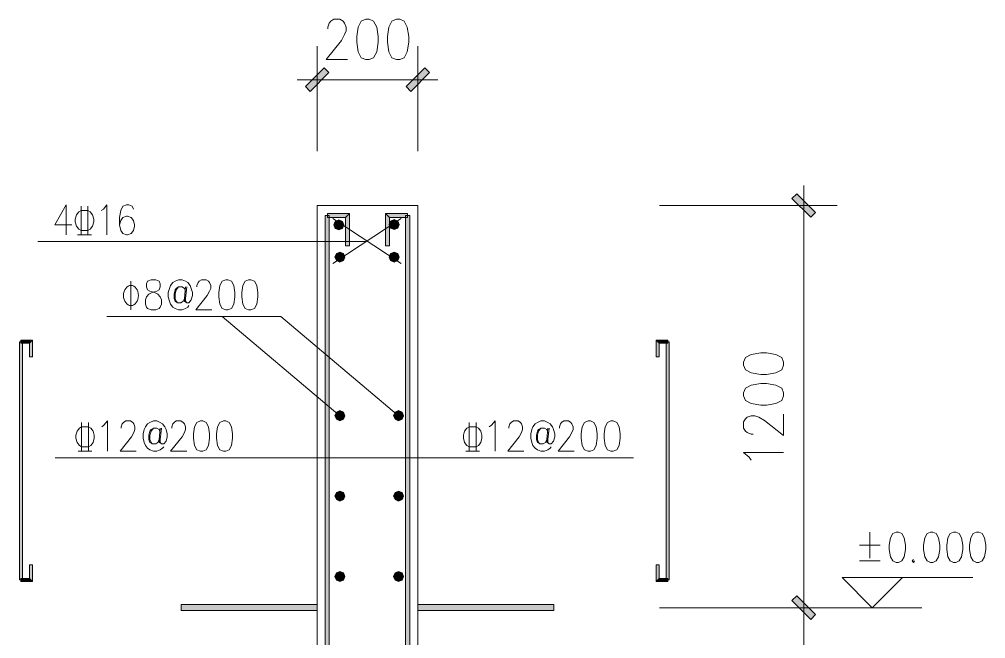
# Model space of a CAD drawing. Header units: millimetres. Extents: x -30643 to 86172, y -19411 to 63186.
# Drawn here: x 17296 to 31487, y -36 to 9050 of the extents above; entities that cross this region are included whole.
import ezdxf

# ---------------------------------------------------------------- set-up
doc = ezdxf.new("R2010")
doc.units = ezdxf.units.MM

msp = doc.modelspace()

# ---------------------------------------------------------------- hatches: boundary and pattern name
h = msp.add_hatch(color=0)
h.dxf.hatch_style = 2
h.paths.add_polyline_path([(21568, 7992), (21499, 8062), (21774, 8337), (21843, 8268)])
h = msp.add_hatch(color=0)
h.dxf.hatch_style = 2
h.paths.add_polyline_path([(23249, 8337), (23318, 8268), (23043, 7992), (22974, 8062)])
h = msp.add_hatch(color=0)
h.dxf.hatch_style = 2
h.paths.add_polyline_path([(28987, 6215), (28918, 6146), (28642, 6421), (28712, 6491)])
h = msp.add_hatch(color=0)
h.dxf.hatch_style = 2
h.paths.add_polyline_path([(21789, 6171), (21848, 6171), (21848, -6469), (21789, -6469)])
h = msp.add_hatch(color=0)
h.dxf.hatch_style = 2
h.paths.add_polyline_path([(21819, 6141), (21819, 6200), (22143, 6200), (22084, 6141)])
h = msp.add_hatch(color=0)
h.dxf.hatch_style = 2
h.paths.add_polyline_path([(21988, 6108), (21936, 6086), (21987, 6035)])
h = msp.add_hatch(color=0)
h.dxf.hatch_style = 2
h.paths.add_polyline_path([(22040, 6086), (21988, 6108), (21988, 6035)])
h = msp.add_hatch(color=0)
h.dxf.hatch_style = 2
h.paths.add_polyline_path([(22084, 6141), (22143, 6200), (22143, 5728), (22084, 5728)])
h = msp.add_hatch(color=0)
h.dxf.hatch_style = 2
h.paths.add_polyline_path([(22998, 6200), (22998, 6141), (22733, 6141), (22674, 6200)])
h = msp.add_hatch(color=0)
h.dxf.hatch_style = 2
h.paths.add_polyline_path([(22674, 6200), (22733, 6141), (22733, 5728), (22674, 5728)])
h = msp.add_hatch(color=0)
h.dxf.hatch_style = 2
h.paths.add_polyline_path([(22800, 6112), (22748, 6091), (22800, 6040)])
h = msp.add_hatch(color=0)
h.dxf.hatch_style = 2
h.paths.add_polyline_path([(22853, 6091), (22800, 6112), (22800, 6041)])
h = msp.add_hatch(color=0)
h.dxf.hatch_style = 2
h.paths.add_polyline_path([(22969, 6171), (23028, 6171), (23028, -6469), (22969, -6469)])
h = msp.add_hatch(color=0)
h.dxf.hatch_style = 2
h.paths.add_polyline_path([(21936, 6086), (21914, 6034), (21986, 6034)])
h = msp.add_hatch(color=0)
h.dxf.hatch_style = 2
h.paths.add_polyline_path([(21914, 6034), (21936, 5982), (21987, 6033)])
h = msp.add_hatch(color=0)
h.dxf.hatch_style = 2
h.paths.add_polyline_path([(21936, 5982), (21988, 5960), (21988, 6032)])
h = msp.add_hatch(color=0)
h.dxf.hatch_style = 2
h.paths.add_polyline_path([(21988, 5960), (22040, 5982), (21989, 6033)])
h = msp.add_hatch(color=0)
h.dxf.hatch_style = 2
h.paths.add_polyline_path([(22062, 6034), (22040, 6086), (21989, 6035)])
h = msp.add_hatch(color=0)
h.dxf.hatch_style = 2
h.paths.add_polyline_path([(22040, 5982), (22062, 6034), (21989, 6034)])
h = msp.add_hatch(color=0)
h.dxf.hatch_style = 2
h.paths.add_polyline_path([(22748, 6091), (22727, 6039), (22799, 6039)])
h = msp.add_hatch(color=0)
h.dxf.hatch_style = 2
h.paths.add_polyline_path([(22727, 6039), (22748, 5987), (22800, 6038)])
h = msp.add_hatch(color=0)
h.dxf.hatch_style = 2
h.paths.add_polyline_path([(22748, 5987), (22800, 5965), (22800, 6037)])
h = msp.add_hatch(color=0)
h.dxf.hatch_style = 2
h.paths.add_polyline_path([(22800, 5965), (22853, 5987), (22802, 6038)])
h = msp.add_hatch(color=0)
h.dxf.hatch_style = 2
h.paths.add_polyline_path([(22874, 6039), (22853, 6091), (22802, 6040)])
h = msp.add_hatch(color=0)
h.dxf.hatch_style = 2
h.paths.add_polyline_path([(22853, 5987), (22874, 6039), (22802, 6039)])
h = msp.add_hatch(color=0)
h.dxf.hatch_style = 2
h.paths.add_polyline_path([(21951, 5614), (21929, 5562), (22002, 5562)])
h = msp.add_hatch(color=0)
h.dxf.hatch_style = 2
h.paths.add_polyline_path([(21929, 5562), (21951, 5510), (22002, 5561)])
h = msp.add_hatch(color=0)
h.dxf.hatch_style = 2
h.paths.add_polyline_path([(22003, 5636), (21951, 5614), (22002, 5564)])
h = msp.add_hatch(color=0)
h.dxf.hatch_style = 2
h.paths.add_polyline_path([(21951, 5510), (22003, 5488), (22003, 5561)])
h = msp.add_hatch(color=0)
h.dxf.hatch_style = 2
h.paths.add_polyline_path([(22055, 5614), (22003, 5636), (22003, 5564)])
h = msp.add_hatch(color=0)
h.dxf.hatch_style = 2
h.paths.add_polyline_path([(22003, 5488), (22055, 5510), (22004, 5561)])
h = msp.add_hatch(color=0)
h.dxf.hatch_style = 2
h.paths.add_polyline_path([(22077, 5562), (22055, 5614), (22004, 5564)])
h = msp.add_hatch(color=0)
h.dxf.hatch_style = 2
h.paths.add_polyline_path([(22055, 5510), (22077, 5562), (22005, 5562)])
h = msp.add_hatch(color=0)
h.dxf.hatch_style = 2
h.paths.add_polyline_path([(22748, 5614), (22727, 5562), (22799, 5562)])
h = msp.add_hatch(color=0)
h.dxf.hatch_style = 2
h.paths.add_polyline_path([(22727, 5562), (22748, 5510), (22800, 5561)])
h = msp.add_hatch(color=0)
h.dxf.hatch_style = 2
h.paths.add_polyline_path([(22800, 5636), (22748, 5614), (22800, 5564)])
h = msp.add_hatch(color=0)
h.dxf.hatch_style = 2
h.paths.add_polyline_path([(22748, 5510), (22800, 5488), (22800, 5561)])
h = msp.add_hatch(color=0)
h.dxf.hatch_style = 2
h.paths.add_polyline_path([(22853, 5614), (22800, 5636), (22800, 5564)])
h = msp.add_hatch(color=0)
h.dxf.hatch_style = 2
h.paths.add_polyline_path([(22800, 5488), (22853, 5510), (22802, 5561)])
h = msp.add_hatch(color=0)
h.dxf.hatch_style = 2
h.paths.add_polyline_path([(22874, 5562), (22853, 5614), (22802, 5564)])
h = msp.add_hatch(color=0)
h.dxf.hatch_style = 2
h.paths.add_polyline_path([(22853, 5510), (22874, 5562), (22802, 5562)])
h = msp.add_hatch(color=0)
h.dxf.hatch_style = 2
h.paths.add_polyline_path([(17296, 4320), (17340, 4320), (17340, 826), (17296, 826)])
h = msp.add_hatch(color=0)
h.dxf.hatch_style = 2
h.paths.add_polyline_path([(17318, 4298), (17318, 4342), (17488, 4342), (17443, 4298)])
h = msp.add_hatch(color=0)
h.dxf.hatch_style = 2
h.paths.add_polyline_path([(17443, 4298), (17488, 4342), (17488, 4099), (17443, 4099)])
h = msp.add_hatch(color=0)
h.dxf.hatch_style = 2
h.paths.add_polyline_path([(26818, 4342), (26818, 4298), (26692, 4298), (26648, 4342)])
h = msp.add_hatch(color=0)
h.dxf.hatch_style = 2
h.paths.add_polyline_path([(26648, 4342), (26692, 4298), (26692, 4099), (26648, 4099)])
h = msp.add_hatch(color=0)
h.dxf.hatch_style = 2
h.paths.add_polyline_path([(26795, 4320), (26840, 4320), (26840, 826), (26795, 826)])
h = msp.add_hatch(color=0)
h.dxf.hatch_style = 2
h.paths.add_polyline_path([(21929, 3235), (21951, 3287), (22002, 3237)])
h = msp.add_hatch(color=0)
h.dxf.hatch_style = 2
h.paths.add_polyline_path([(21951, 3287), (22003, 3309), (22003, 3237)])
h = msp.add_hatch(color=0)
h.dxf.hatch_style = 2
h.paths.add_polyline_path([(22003, 3309), (22055, 3287), (22004, 3237)])
h = msp.add_hatch(color=0)
h.dxf.hatch_style = 2
h.paths.add_polyline_path([(22055, 3287), (22077, 3235), (22005, 3235)])
h = msp.add_hatch(color=0)
h.dxf.hatch_style = 2
h.paths.add_polyline_path([(22791, 3235), (22813, 3287), (22864, 3237)])
h = msp.add_hatch(color=0)
h.dxf.hatch_style = 2
h.paths.add_polyline_path([(22813, 3287), (22865, 3309), (22865, 3237)])
h = msp.add_hatch(color=0)
h.dxf.hatch_style = 2
h.paths.add_polyline_path([(22865, 3309), (22917, 3287), (22867, 3237)])
h = msp.add_hatch(color=0)
h.dxf.hatch_style = 2
h.paths.add_polyline_path([(22917, 3287), (22939, 3235), (22867, 3235)])
h = msp.add_hatch(color=0)
h.dxf.hatch_style = 2
h.paths.add_polyline_path([(21951, 3183), (21929, 3235), (22002, 3235)])
h = msp.add_hatch(color=0)
h.dxf.hatch_style = 2
h.paths.add_polyline_path([(22003, 3161), (21951, 3183), (22002, 3234)])
h = msp.add_hatch(color=0)
h.dxf.hatch_style = 2
h.paths.add_polyline_path([(22055, 3183), (22003, 3161), (22003, 3234)])
h = msp.add_hatch(color=0)
h.dxf.hatch_style = 2
h.paths.add_polyline_path([(22077, 3235), (22055, 3183), (22004, 3234)])
h = msp.add_hatch(color=0)
h.dxf.hatch_style = 2
h.paths.add_polyline_path([(22813, 3183), (22791, 3235), (22864, 3235)])
h = msp.add_hatch(color=0)
h.dxf.hatch_style = 2
h.paths.add_polyline_path([(22865, 3161), (22813, 3183), (22864, 3234)])
h = msp.add_hatch(color=0)
h.dxf.hatch_style = 2
h.paths.add_polyline_path([(22917, 3183), (22865, 3161), (22865, 3234)])
h = msp.add_hatch(color=0)
h.dxf.hatch_style = 2
h.paths.add_polyline_path([(22939, 3235), (22917, 3183), (22867, 3234)])
h = msp.add_hatch(color=0)
h.dxf.hatch_style = 2
h.paths.add_polyline_path([(21951, 2107), (22003, 2129), (22003, 2056)])
h = msp.add_hatch(color=0)
h.dxf.hatch_style = 2
h.paths.add_polyline_path([(22003, 2129), (22055, 2107), (22004, 2056)])
h = msp.add_hatch(color=0)
h.dxf.hatch_style = 2
h.paths.add_polyline_path([(22813, 2107), (22865, 2129), (22865, 2056)])
h = msp.add_hatch(color=0)
h.dxf.hatch_style = 2
h.paths.add_polyline_path([(22865, 2129), (22917, 2107), (22867, 2056)])
h = msp.add_hatch(color=0)
h.dxf.hatch_style = 2
h.paths.add_polyline_path([(21929, 2055), (21951, 2107), (22002, 2056)])
h = msp.add_hatch(color=0)
h.dxf.hatch_style = 2
h.paths.add_polyline_path([(21951, 2003), (21929, 2055), (22002, 2055)])
h = msp.add_hatch(color=0)
h.dxf.hatch_style = 2
h.paths.add_polyline_path([(22003, 1981), (21951, 2003), (22002, 2054)])
h = msp.add_hatch(color=0)
h.dxf.hatch_style = 2
h.paths.add_polyline_path([(22055, 2003), (22003, 1981), (22003, 2054)])
h = msp.add_hatch(color=0)
h.dxf.hatch_style = 2
h.paths.add_polyline_path([(22077, 2055), (22055, 2003), (22004, 2054)])
h = msp.add_hatch(color=0)
h.dxf.hatch_style = 2
h.paths.add_polyline_path([(22055, 2107), (22077, 2055), (22005, 2055)])
h = msp.add_hatch(color=0)
h.dxf.hatch_style = 2
h.paths.add_polyline_path([(22791, 2055), (22813, 2107), (22864, 2056)])
h = msp.add_hatch(color=0)
h.dxf.hatch_style = 2
h.paths.add_polyline_path([(22813, 2003), (22791, 2055), (22864, 2055)])
h = msp.add_hatch(color=0)
h.dxf.hatch_style = 2
h.paths.add_polyline_path([(22865, 1981), (22813, 2003), (22864, 2054)])
h = msp.add_hatch(color=0)
h.dxf.hatch_style = 2
h.paths.add_polyline_path([(22917, 2003), (22865, 1981), (22865, 2054)])
h = msp.add_hatch(color=0)
h.dxf.hatch_style = 2
h.paths.add_polyline_path([(22917, 2107), (22939, 2055), (22867, 2055)])
h = msp.add_hatch(color=0)
h.dxf.hatch_style = 2
h.paths.add_polyline_path([(22939, 2055), (22917, 2003), (22867, 2054)])
h = msp.add_hatch(color=0)
h.dxf.hatch_style = 2
h.paths.add_polyline_path([(17488, 803), (17443, 848), (17443, 1047), (17488, 1047)])
h = msp.add_hatch(color=0)
h.dxf.hatch_style = 2
h.paths.add_polyline_path([(26692, 848), (26648, 803), (26648, 1047), (26692, 1047)])
h = msp.add_hatch(color=0)
h.dxf.hatch_style = 2
h.paths.add_polyline_path([(21929, 875), (21951, 928), (22002, 876)])
h = msp.add_hatch(color=0)
h.dxf.hatch_style = 2
h.paths.add_polyline_path([(21951, 823), (21929, 875), (22002, 875)])
h = msp.add_hatch(color=0)
h.dxf.hatch_style = 2
h.paths.add_polyline_path([(21951, 928), (22003, 949), (22003, 877)])
h = msp.add_hatch(color=0)
h.dxf.hatch_style = 2
h.paths.add_polyline_path([(22003, 802), (21951, 823), (22002, 874)])
h = msp.add_hatch(color=0)
h.dxf.hatch_style = 2
h.paths.add_polyline_path([(22003, 949), (22055, 928), (22004, 876)])
h = msp.add_hatch(color=0)
h.dxf.hatch_style = 2
h.paths.add_polyline_path([(22055, 823), (22003, 802), (22003, 874)])
h = msp.add_hatch(color=0)
h.dxf.hatch_style = 2
h.paths.add_polyline_path([(22077, 875), (22055, 823), (22004, 874)])
h = msp.add_hatch(color=0)
h.dxf.hatch_style = 2
h.paths.add_polyline_path([(22055, 928), (22077, 875), (22005, 875)])
h = msp.add_hatch(color=0)
h.dxf.hatch_style = 2
h.paths.add_polyline_path([(22791, 875), (22813, 928), (22864, 876)])
h = msp.add_hatch(color=0)
h.dxf.hatch_style = 2
h.paths.add_polyline_path([(22813, 823), (22791, 875), (22864, 875)])
h = msp.add_hatch(color=0)
h.dxf.hatch_style = 2
h.paths.add_polyline_path([(22813, 928), (22865, 949), (22865, 877)])
h = msp.add_hatch(color=0)
h.dxf.hatch_style = 2
h.paths.add_polyline_path([(22865, 802), (22813, 823), (22864, 874)])
h = msp.add_hatch(color=0)
h.dxf.hatch_style = 2
h.paths.add_polyline_path([(22865, 949), (22917, 928), (22867, 876)])
h = msp.add_hatch(color=0)
h.dxf.hatch_style = 2
h.paths.add_polyline_path([(22917, 823), (22865, 802), (22865, 874)])
h = msp.add_hatch(color=0)
h.dxf.hatch_style = 2
h.paths.add_polyline_path([(22917, 928), (22939, 875), (22867, 875)])
h = msp.add_hatch(color=0)
h.dxf.hatch_style = 2
h.paths.add_polyline_path([(22939, 875), (22917, 823), (22867, 874)])
h = msp.add_hatch(color=0)
h.dxf.hatch_style = 2
h.paths.add_polyline_path([(17318, 803), (17318, 848), (17443, 848), (17488, 803)])
h = msp.add_hatch(color=0)
h.dxf.hatch_style = 2
h.paths.add_polyline_path([(26818, 848), (26818, 803), (26648, 803), (26692, 848)])
h = msp.add_hatch(color=0)
h.dxf.hatch_style = 2
h.paths.add_polyline_path([(28987, 316), (28918, 246), (28642, 522), (28712, 591)])
h = msp.add_hatch(color=0)
h.dxf.hatch_style = 2
h.paths.add_polyline_path([(28642, 522), (28712, 591), (28987, 316), (28918, 246)])
h = msp.add_hatch(color=0)
h.dxf.hatch_style = 2
h.paths.add_polyline_path([(19670, 375), (19670, 463), (21671, 463), (21671, 375)])
h = msp.add_hatch(color=0)
h.dxf.hatch_style = 2
h.paths.add_polyline_path([(23146, 375), (23146, 463), (25146, 463), (25146, 375)])

# ---------------------------------------------------------------- linework, layer by layer
at = {"color": 0, "lineweight": 0}
for points in [[(21824, 8909), (21824, 8937), (21846, 8993), (21869, 9021), (21914, 9050), (22004, 9050), (22049, 9021), (22071, 8993), (22094, 8937), (22094, 8881), (22071, 8825), (22026, 8741), (21802, 8460), (22116, 8460)], [(21671, 7117), (21671, 8656)], [(23146, 7117), (23146, 8656)], [(21376, 8164), (21966, 8164)], [(21669, 8164), (21667, 8164)], [(21671, 8164), (23146, 8164)], [(23441, 8164), (22851, 8164)], [(23148, 8164), (23150, 8164)], [(28815, 6023), (28815, 6613)], [(17984, 6330), (17815, 6035), (18068, 6035)], [(17984, 6330), (17984, 5888)], [(18203, 6309), (18203, 5888)], [(18304, 5888), (18304, 6309)], [(18497, 6246), (18531, 6267), (18582, 6330), (18582, 5888)], [(18970, 6267), (18953, 6309), (18902, 6330), (18868, 6330), (18818, 6309), (18785, 6246), (18768, 6141), (18768, 6035), (18785, 5951), (18818, 5908), (18868, 5888), (18885, 5888), (18936, 5908), (18970, 5951), (18986, 6014), (18986, 6035), (18970, 6098), (18936, 6141), (18885, 6162), (18868, 6162), (18818, 6141), (18785, 6098), (18768, 6035)], [(21671, 6319), (23146, 6319)], [(21671, 6319), (21671, -4847)], [(23146, 6319), (23146, -4847)], [(26698, 6319), (29307, 6319)], [(28815, 6317), (28815, 420)], [(22901, 5466), (21898, 6127)], [(21898, 5466), (22901, 6127)], [(18152, 5888), (18355, 5888)], [(22392, 5791), (17569, 5791)], [(18935, 5208), (18935, 4787)], [(19736, 5125), (19719, 4956), (19719, 4913), (19753, 4892), (19786, 4892), (19820, 4935), (19837, 4998), (19837, 5040), (19820, 5103), (19803, 5146), (19769, 5187), (19736, 5208), (19685, 5229), (19635, 5229), (19584, 5208), (19550, 5187), (19516, 5146), (19499, 5103), (19483, 5040), (19483, 4977), (19499, 4913), (19516, 4871), (19550, 4829), (19584, 4809), (19635, 4787), (19685, 4787), (19736, 4809), (19769, 4829), (19786, 4850)], [(19736, 5061), (19719, 5103), (19685, 5125), (19635, 5125), (19601, 5103), (19584, 5082), (19567, 5019), (19567, 4956), (19584, 4913), (19618, 4892), (19668, 4892), (19702, 4913), (19719, 4956)], [(19635, 5125), (19601, 5082), (19584, 5019), (19584, 4956), (19601, 4913), (19618, 4892)], [(19753, 5125), (19736, 4956), (19736, 4913), (19753, 4892)], [(19904, 5125), (19904, 5146), (19921, 5187), (19938, 5208), (19972, 5229), (20039, 5229), (20073, 5208), (20090, 5187), (20107, 5146), (20107, 5103), (20090, 5061), (20056, 4998), (19887, 4787), (20124, 4787)], [(18580, 4690), (21137, 4690)], [(20275, 4690), (22003, 3235)], [(21137, 4690), (22865, 3235)], [(18210, 3136), (18210, 2714)], [(18312, 2714), (18312, 3136)], [(18505, 3073), (18539, 3094), (18590, 3157), (18590, 2714)], [(18792, 3052), (18792, 3073), (18808, 3115), (18825, 3136), (18859, 3157), (18927, 3157), (18960, 3136), (18977, 3115), (18994, 3073), (18994, 3031), (18977, 2989), (18944, 2926), (18775, 2714), (19011, 2714)], [(19365, 3052), (19348, 2883), (19348, 2841), (19382, 2820), (19416, 2820), (19450, 2862), (19466, 2926), (19466, 2968), (19450, 3031), (19433, 3073), (19399, 3115), (19365, 3136), (19314, 3157), (19264, 3157), (19213, 3136), (19179, 3115), (19146, 3073), (19129, 3031), (19112, 2968), (19112, 2904), (19129, 2841), (19146, 2799), (19179, 2757), (19213, 2736), (19264, 2714), (19314, 2714), (19365, 2736), (19399, 2757), (19416, 2778)], [(19533, 3052), (19533, 3073), (19550, 3115), (19567, 3136), (19601, 3157), (19668, 3157), (19702, 3136), (19719, 3115), (19736, 3073), (19736, 3031), (19719, 2989), (19685, 2926), (19516, 2714), (19753, 2714)], [(23902, 3136), (23902, 2714)], [(24004, 2714), (24004, 3136)], [(24197, 3073), (24231, 3094), (24282, 3157), (24282, 2714)], [(24484, 3052), (24484, 3073), (24501, 3115), (24517, 3136), (24551, 3157), (24619, 3157), (24653, 3136), (24669, 3115), (24686, 3073), (24686, 3031), (24669, 2989), (24636, 2926), (24467, 2714), (24703, 2714)], [(25057, 3052), (25040, 2883), (25040, 2841), (25074, 2820), (25108, 2820), (25142, 2862), (25158, 2926), (25158, 2968), (25142, 3031), (25125, 3073), (25091, 3115), (25057, 3136), (25006, 3157), (24956, 3157), (24905, 3136), (24871, 3115), (24838, 3073), (24821, 3031), (24805, 2968), (24805, 2904), (24821, 2841), (24838, 2799), (24871, 2757), (24905, 2736), (24956, 2714), (25006, 2714), (25057, 2736), (25091, 2757), (25108, 2778)], [(25226, 3052), (25226, 3073), (25242, 3115), (25259, 3136), (25293, 3157), (25360, 3157), (25394, 3136), (25411, 3115), (25428, 3073), (25428, 3031), (25411, 2989), (25377, 2926), (25209, 2714), (25445, 2714)], [(28070, 2964), (28042, 2964), (27986, 2987), (27958, 3009), (27930, 3054), (27930, 3144), (27958, 3189), (27986, 3211), (28042, 3234), (28098, 3234), (28155, 3211), (28239, 3166), (28520, 2942), (28520, 3256)], [(19365, 2989), (19348, 3031), (19314, 3052), (19264, 3052), (19230, 3031), (19213, 3010), (19196, 2947), (19196, 2883), (19213, 2841), (19247, 2820), (19298, 2820), (19331, 2841), (19348, 2883)], [(19264, 3052), (19230, 3010), (19213, 2947), (19213, 2883), (19230, 2841), (19247, 2820)], [(19382, 3052), (19365, 2883), (19365, 2841), (19382, 2820)], [(25057, 2989), (25040, 3031), (25006, 3052), (24956, 3052), (24922, 3031), (24905, 3010), (24888, 2947), (24888, 2883), (24905, 2841), (24939, 2820), (24990, 2820), (25023, 2841), (25040, 2883)], [(24956, 3052), (24922, 3010), (24905, 2947), (24905, 2883), (24922, 2841), (24939, 2820)], [(25074, 3052), (25057, 2883), (25057, 2841), (25074, 2820)], [(18160, 2714), (18362, 2714)], [(23852, 2714), (24054, 2714)], [(17822, 2618), (23288, 2618)], [(26314, 2618), (21529, 2618)], [(28042, 2582), (28014, 2627), (27930, 2694), (28520, 2694)], [(29784, 1525), (29784, 1146)], [(29632, 1335), (29936, 1335)], [(29632, 1104), (29936, 1104)], [(30425, 1125), (30408, 1104), (30425, 1083), (30442, 1104)], [(29380, 861), (30264, 861)], [(29822, 418), (29380, 861)], [(30264, 861), (29822, 418)], [(29822, 861), (31297, 861)], [(28815, 123), (28815, 714)], [(28815, 714), (28815, 123)], [(26698, 418), (29307, 418)], [(26698, 418), (29307, 418)], [(28815, 417), (28815, -4845)], [(29184, 418), (30551, 418)]]:
    msp.add_lwpolyline(points, dxfattribs=at)
for points in [[(22386, 9050), (22318, 9021), (22273, 8937), (22251, 8797), (22251, 8713), (22273, 8572), (22318, 8487), (22386, 8460), (22431, 8460), (22499, 8487), (22544, 8572), (22566, 8713), (22566, 8797), (22544, 8937), (22499, 9021), (22431, 9050)], [(22836, 9050), (22768, 9021), (22723, 8937), (22701, 8797), (22701, 8713), (22723, 8572), (22768, 8487), (22836, 8460), (22881, 8460), (22948, 8487), (22993, 8572), (23015, 8713), (23015, 8797), (22993, 8937), (22948, 9021), (22881, 9050)], [(21568, 7992), (21499, 8062), (21774, 8337), (21843, 8268)], [(23249, 8337), (23318, 8268), (23043, 7992), (22974, 8062)], [(28987, 6215), (28918, 6146), (28642, 6421), (28712, 6491)], [(18203, 6246), (18169, 6225), (18135, 6183), (18118, 6120), (18118, 6077), (18135, 6014), (18169, 5972), (18203, 5951), (18304, 5951), (18338, 5972), (18371, 6014), (18388, 6077), (18388, 6120), (18371, 6183), (18338, 6225), (18304, 6246)], [(21789, 6171), (21848, 6171), (21848, -6469), (21789, -6469)], [(21819, 6141), (21819, 6200), (22143, 6200), (22084, 6141)], [(21988, 6108), (21936, 6086), (21987, 6035)], [(22040, 6086), (21988, 6108), (21988, 6035)], [(22084, 6141), (22143, 6200), (22143, 5728), (22084, 5728)], [(22998, 6200), (22998, 6141), (22733, 6141), (22674, 6200)], [(22674, 6200), (22733, 6141), (22733, 5728), (22674, 5728)], [(22800, 6112), (22748, 6091), (22800, 6040)], [(22853, 6091), (22800, 6112), (22800, 6041)], [(22969, 6171), (23028, 6171), (23028, -6469), (22969, -6469)], [(21936, 6086), (21914, 6034), (21986, 6034)], [(21914, 6034), (21936, 5982), (21987, 6033)], [(21936, 5982), (21988, 5960), (21988, 6032)], [(21988, 5960), (22040, 5982), (21989, 6033)], [(22062, 6034), (22040, 6086), (21989, 6035)], [(22040, 5982), (22062, 6034), (21989, 6034)], [(22748, 6091), (22727, 6039), (22799, 6039)], [(22727, 6039), (22748, 5987), (22800, 6038)], [(22748, 5987), (22800, 5965), (22800, 6037)], [(22800, 5965), (22853, 5987), (22802, 6038)], [(22874, 6039), (22853, 6091), (22802, 6040)], [(22853, 5987), (22874, 6039), (22802, 6039)], [(21951, 5614), (21929, 5562), (22002, 5562)], [(21929, 5562), (21951, 5510), (22002, 5561)], [(22003, 5636), (21951, 5614), (22002, 5564)], [(21951, 5510), (22003, 5488), (22003, 5561)], [(22055, 5614), (22003, 5636), (22003, 5564)], [(22003, 5488), (22055, 5510), (22004, 5561)], [(22077, 5562), (22055, 5614), (22004, 5564)], [(22055, 5510), (22077, 5562), (22005, 5562)], [(22748, 5614), (22727, 5562), (22799, 5562)], [(22727, 5562), (22748, 5510), (22800, 5561)], [(22800, 5636), (22748, 5614), (22800, 5564)], [(22748, 5510), (22800, 5488), (22800, 5561)], [(22853, 5614), (22800, 5636), (22800, 5564)], [(22800, 5488), (22853, 5510), (22802, 5561)], [(22874, 5562), (22853, 5614), (22802, 5564)], [(22853, 5510), (22874, 5562), (22802, 5562)], [(19230, 5229), (19179, 5208), (19162, 5167), (19162, 5125), (19179, 5082), (19213, 5061), (19281, 5040), (19331, 5019), (19365, 4977), (19382, 4935), (19382, 4871), (19365, 4829), (19348, 4809), (19298, 4787), (19230, 4787), (19179, 4809), (19162, 4829), (19146, 4871), (19146, 4935), (19162, 4977), (19196, 5019), (19247, 5040), (19314, 5061), (19348, 5082), (19365, 5125), (19365, 5167), (19348, 5208), (19298, 5229)], [(20326, 5229), (20275, 5208), (20241, 5146), (20224, 5040), (20224, 4977), (20241, 4871), (20275, 4809), (20326, 4787), (20359, 4787), (20410, 4809), (20444, 4871), (20461, 4977), (20461, 5040), (20444, 5146), (20410, 5208), (20359, 5229)], [(20663, 5229), (20612, 5208), (20578, 5146), (20561, 5040), (20561, 4977), (20578, 4871), (20612, 4809), (20663, 4787), (20696, 4787), (20747, 4809), (20781, 4871), (20798, 4977), (20798, 5040), (20781, 5146), (20747, 5208), (20696, 5229)], [(17296, 4320), (17340, 4320), (17340, 826), (17296, 826)], [(17318, 4298), (17318, 4342), (17488, 4342), (17443, 4298)], [(17443, 4298), (17488, 4342), (17488, 4099), (17443, 4099)], [(26818, 4342), (26818, 4298), (26692, 4298), (26648, 4342)], [(26648, 4342), (26692, 4298), (26692, 4099), (26648, 4099)], [(26795, 4320), (26840, 4320), (26840, 826), (26795, 826)], [(27930, 3975), (27958, 3908), (28042, 3863), (28183, 3840), (28267, 3840), (28407, 3863), (28492, 3908), (28520, 3975), (28520, 4020), (28492, 4088), (28407, 4133), (28267, 4155), (28183, 4155), (28042, 4133), (27958, 4088), (27930, 4020)], [(27930, 3526), (27958, 3458), (28042, 3413), (28183, 3391), (28267, 3391), (28407, 3413), (28492, 3458), (28520, 3526), (28520, 3571), (28492, 3638), (28407, 3683), (28267, 3706), (28183, 3706), (28042, 3683), (27958, 3638), (27930, 3571)], [(21929, 3235), (21951, 3287), (22002, 3237)], [(21951, 3287), (22003, 3309), (22003, 3237)], [(22003, 3309), (22055, 3287), (22004, 3237)], [(22055, 3287), (22077, 3235), (22005, 3235)], [(22791, 3235), (22813, 3287), (22864, 3237)], [(22813, 3287), (22865, 3309), (22865, 3237)], [(22865, 3309), (22917, 3287), (22867, 3237)], [(22917, 3287), (22939, 3235), (22867, 3235)], [(19955, 3157), (19904, 3136), (19870, 3073), (19853, 2968), (19853, 2904), (19870, 2799), (19904, 2736), (19955, 2714), (19989, 2714), (20039, 2736), (20073, 2799), (20090, 2904), (20090, 2968), (20073, 3073), (20039, 3136), (19989, 3157)], [(20292, 3157), (20241, 3136), (20207, 3073), (20191, 2968), (20191, 2904), (20207, 2799), (20241, 2736), (20292, 2714), (20326, 2714), (20376, 2736), (20410, 2799), (20427, 2904), (20427, 2968), (20410, 3073), (20376, 3136), (20326, 3157)], [(21951, 3183), (21929, 3235), (22002, 3235)], [(22003, 3161), (21951, 3183), (22002, 3234)], [(22055, 3183), (22003, 3161), (22003, 3234)], [(22077, 3235), (22055, 3183), (22004, 3234)], [(22813, 3183), (22791, 3235), (22864, 3235)], [(22865, 3161), (22813, 3183), (22864, 3234)], [(22917, 3183), (22865, 3161), (22865, 3234)], [(22939, 3235), (22917, 3183), (22867, 3234)], [(25647, 3157), (25597, 3136), (25563, 3073), (25546, 2968), (25546, 2904), (25563, 2799), (25597, 2736), (25647, 2714), (25681, 2714), (25731, 2736), (25765, 2799), (25782, 2904), (25782, 2968), (25765, 3073), (25731, 3136), (25681, 3157)], [(25984, 3157), (25934, 3136), (25900, 3073), (25883, 2968), (25883, 2904), (25900, 2799), (25934, 2736), (25984, 2714), (26018, 2714), (26068, 2736), (26102, 2799), (26119, 2904), (26119, 2968), (26102, 3073), (26068, 3136), (26018, 3157)], [(18210, 3073), (18177, 3052), (18143, 3010), (18126, 2947), (18126, 2904), (18143, 2841), (18177, 2799), (18210, 2778), (18312, 2778), (18345, 2799), (18379, 2841), (18395, 2904), (18395, 2947), (18379, 3010), (18345, 3052), (18312, 3073)], [(23902, 3073), (23869, 3052), (23835, 3010), (23818, 2947), (23818, 2904), (23835, 2841), (23869, 2799), (23902, 2778), (24004, 2778), (24038, 2799), (24071, 2841), (24088, 2904), (24088, 2947), (24071, 3010), (24038, 3052), (24004, 3073)], [(21951, 2107), (22003, 2129), (22003, 2056)], [(22003, 2129), (22055, 2107), (22004, 2056)], [(22813, 2107), (22865, 2129), (22865, 2056)], [(22865, 2129), (22917, 2107), (22867, 2056)], [(21929, 2055), (21951, 2107), (22002, 2056)], [(21951, 2003), (21929, 2055), (22002, 2055)], [(22003, 1981), (21951, 2003), (22002, 2054)], [(22055, 2003), (22003, 1981), (22003, 2054)], [(22077, 2055), (22055, 2003), (22004, 2054)], [(22055, 2107), (22077, 2055), (22005, 2055)], [(22791, 2055), (22813, 2107), (22864, 2056)], [(22813, 2003), (22791, 2055), (22864, 2055)], [(22865, 1981), (22813, 2003), (22864, 2054)], [(22917, 2003), (22865, 1981), (22865, 2054)], [(22917, 2107), (22939, 2055), (22867, 2055)], [(22939, 2055), (22917, 2003), (22867, 2054)], [(30172, 1525), (30122, 1504), (30088, 1441), (30071, 1335), (30071, 1272), (30088, 1166), (30122, 1104), (30172, 1083), (30205, 1083), (30256, 1104), (30290, 1166), (30307, 1272), (30307, 1335), (30290, 1441), (30256, 1504), (30205, 1525)], [(30677, 1525), (30627, 1504), (30593, 1441), (30576, 1335), (30576, 1272), (30593, 1166), (30627, 1104), (30677, 1083), (30711, 1083), (30762, 1104), (30796, 1166), (30813, 1272), (30813, 1335), (30796, 1441), (30762, 1504), (30711, 1525)], [(31014, 1525), (30964, 1504), (30931, 1441), (30914, 1335), (30914, 1272), (30931, 1166), (30964, 1104), (31014, 1083), (31048, 1083), (31099, 1104), (31133, 1166), (31150, 1272), (31150, 1335), (31133, 1441), (31099, 1504), (31048, 1525)], [(31352, 1525), (31302, 1504), (31268, 1441), (31251, 1335), (31251, 1272), (31268, 1166), (31302, 1104), (31352, 1083), (31385, 1083), (31436, 1104), (31470, 1166), (31487, 1272), (31487, 1335), (31470, 1441), (31436, 1504), (31385, 1525)], [(17488, 803), (17443, 848), (17443, 1047), (17488, 1047)], [(26692, 848), (26648, 803), (26648, 1047), (26692, 1047)], [(21929, 875), (21951, 928), (22002, 876)], [(21951, 823), (21929, 875), (22002, 875)], [(21951, 928), (22003, 949), (22003, 877)], [(22003, 802), (21951, 823), (22002, 874)], [(22003, 949), (22055, 928), (22004, 876)], [(22055, 823), (22003, 802), (22003, 874)], [(22077, 875), (22055, 823), (22004, 874)], [(22055, 928), (22077, 875), (22005, 875)], [(22791, 875), (22813, 928), (22864, 876)], [(22813, 823), (22791, 875), (22864, 875)], [(22813, 928), (22865, 949), (22865, 877)], [(22865, 802), (22813, 823), (22864, 874)], [(22865, 949), (22917, 928), (22867, 876)], [(22917, 823), (22865, 802), (22865, 874)], [(22917, 928), (22939, 875), (22867, 875)], [(22939, 875), (22917, 823), (22867, 874)], [(17318, 803), (17318, 848), (17443, 848), (17488, 803)], [(26818, 848), (26818, 803), (26648, 803), (26692, 848)], [(28987, 316), (28918, 246), (28642, 522), (28712, 591)], [(28642, 522), (28712, 591), (28987, 316), (28918, 246)], [(19670, 375), (19670, 463), (21671, 463), (21671, 375)], [(23146, 375), (23146, 463), (25146, 463), (25146, 375)]]:
    msp.add_lwpolyline(points, close=True, dxfattribs=at)
msp.add_ellipse((18935, 4998), major_axis=(0, 148), ratio=0.740476, start_param=0, end_param=6.283185, dxfattribs=at)

doc.saveas('drawing.dxf')
